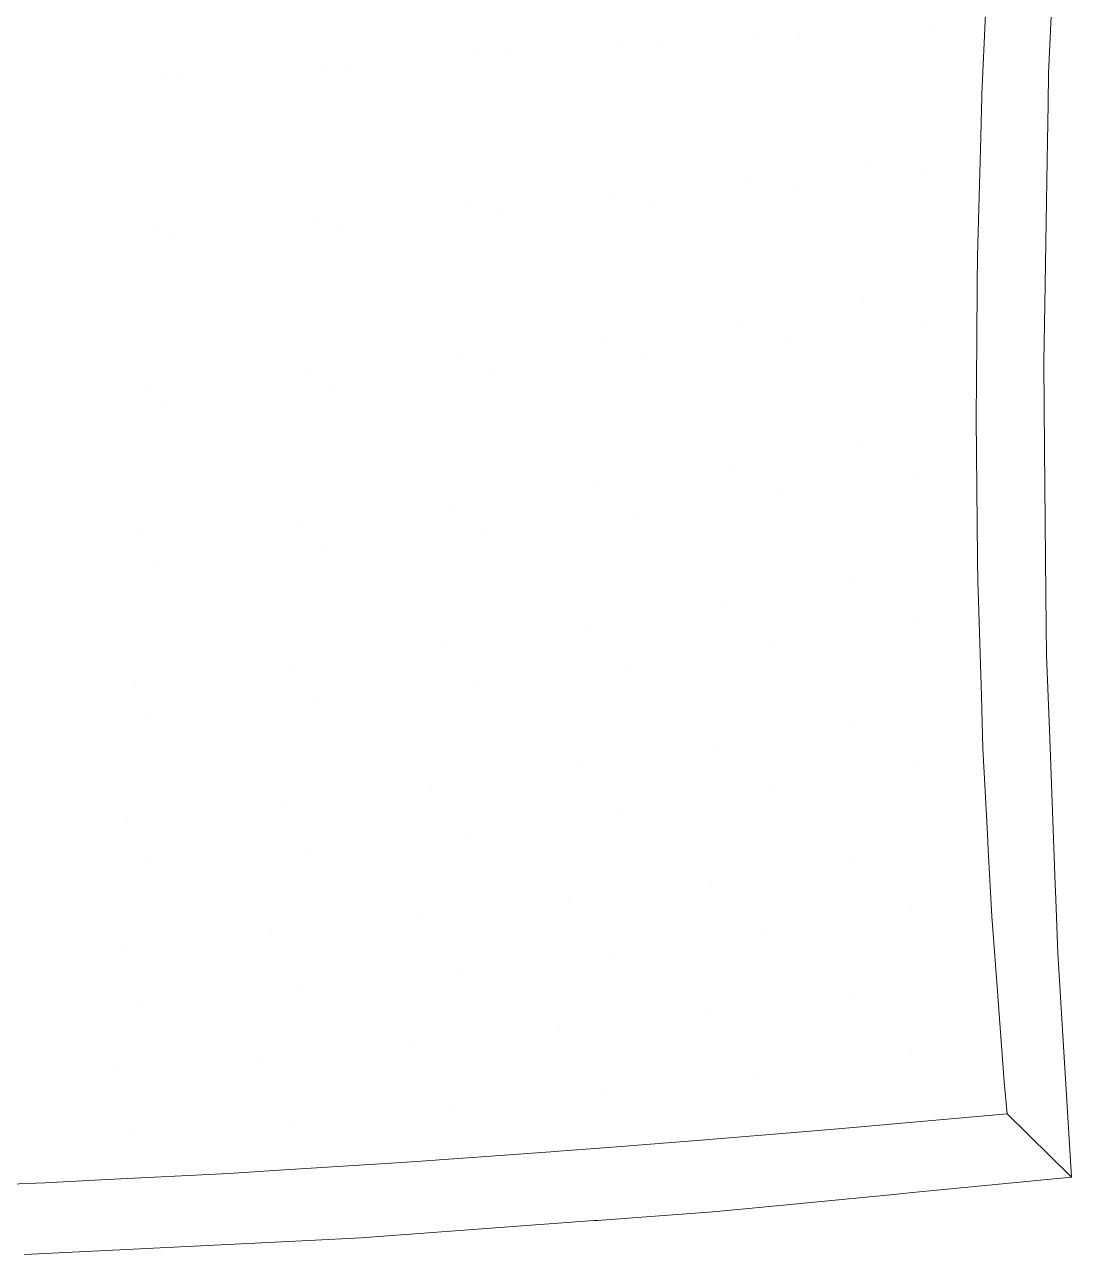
# Model space of a CAD drawing. Header units: millimetres. Extents: x -0.2 to 22.8, y -0.3 to 21.2.
# Drawn here: x 12.59 to 22, y -0.19 to 10.86 of the extents above; entities that cross this region are included whole.
import ezdxf

# ---------------------------------------------------------------- set-up
doc = ezdxf.new("R2010")
doc.units = ezdxf.units.MM
doc.header["$LTSCALE"] = 50
doc.layers.add('None', color=7, linetype='Continuous', lineweight=5)

msp = doc.modelspace()

# ---------------------------------------------------------------- linework, layer by layer
at = {"layer": 'None', "color": 7, "linetype": 'Continuous', "lineweight": 5, "transparency": 33554687}
for points, invisible_edges in [([(20.737, 10.855, 3.897), (20.791, 12.195, 3.842), (19.61, 12.148, 4.312)], 11), ([(20.791, 12.195, 3.842), (20.737, 10.855, 3.897), (21.818, 10.936, 3.342)], 11), ([(18.28, 10.681, 4.784), (18.332, 12.094, 4.724), (16.966, 12.031, 5.067)], 11), ([(17.992, 12.012, 3.523), (19.191, 12.072, 3.137), (19.132, 10.78, 3.195)], 11), ([(18.332, 12.094, 4.724), (18.28, 10.681, 4.784), (19.558, 10.77, 4.37)], 11), ([(19.558, 10.77, 4.37), (19.61, 12.148, 4.312), (18.332, 12.094, 4.724)], 11), ([(20.231, 10.871, 2.754), (19.132, 10.78, 3.195), (19.191, 12.072, 3.137)], 11), ([(19.61, 12.148, 4.312), (19.558, 10.77, 4.37), (20.737, 10.855, 3.897)], 11), ([(15.472, 10.499, 5.398), (15.525, 11.961, 5.333), (14.024, 11.885, 5.516)], 11), ([(16.705, 11.945, 3.848), (16.646, 10.59, 3.908), (15.282, 10.494, 4.162), (15.341, 11.872, 4.1)], 15), ([(15.525, 11.961, 5.333), (15.472, 10.499, 5.398), (16.914, 10.591, 5.129)], 11), ([(16.914, 10.591, 5.129), (16.966, 12.031, 5.067), (15.525, 11.961, 5.333)], 11), ([(17.934, 10.686, 3.583), (16.646, 10.59, 3.908), (16.705, 11.945, 3.848)], 11), ([(16.705, 11.945, 3.848), (17.992, 12.012, 3.523), (17.934, 10.686, 3.583)], 11), ([(16.966, 12.031, 5.067), (16.914, 10.591, 5.129), (18.28, 10.681, 4.784)], 11), ([(19.132, 10.78, 3.195), (17.934, 10.686, 3.583), (17.992, 12.012, 3.523)], 11), ([(12.481, 11.802, 5.611), (12.424, 10.319, 5.677), (13.969, 10.408, 5.582), (14.024, 11.885, 5.516)], 15), ([(15.341, 11.872, 4.1), (15.282, 10.494, 4.162), (13.855, 10.399, 4.337), (13.916, 11.792, 4.275)], 15), ([(14.024, 11.885, 5.516), (13.969, 10.408, 5.582), (15.472, 10.499, 5.398)], 11), ([(12.448, 11.707, 4.365), (13.916, 11.792, 4.275), (13.855, 10.399, 4.337)], 11), ([(13.855, 10.399, 4.337), (12.386, 10.305, 4.427), (12.448, 11.707, 4.365)], 11), ([(20.231, 10.871, 2.754), (21.228, 10.959, 2.254), (21.196, 10.242, 2.258)], 9), ([(21.795, 10.428, 3.367), (21.196, 10.242, 2.258), (21.228, 10.959, 2.254)], 9), ([(21.228, 10.959, 2.254), (21.818, 10.936, 3.342), (21.795, 10.428, 3.367)], 9), ([(19.132, 10.78, 3.195), (20.231, 10.871, 2.754), (20.176, 9.613, 2.715)], 11), ([(20.691, 9.513, 3.849), (20.737, 10.855, 3.897), (19.558, 10.77, 4.37)], 11), ([(20.176, 9.613, 2.715), (20.231, 10.871, 2.754), (21.196, 10.242, 2.258)], 11), ([(20.737, 10.855, 3.897), (20.691, 9.513, 3.849), (21.791, 10.149, 3.335)], 11), ([(21.795, 10.428, 3.367), (21.818, 10.936, 3.342), (20.737, 10.855, 3.897)], 10), ([(21.791, 10.149, 3.335), (21.795, 10.428, 3.367), (20.737, 10.855, 3.897)], 10), ([(17.934, 10.686, 3.583), (19.132, 10.78, 3.195), (19.071, 9.484, 3.158)], 11), ([(19.505, 9.388, 4.327), (19.558, 10.77, 4.37), (18.28, 10.681, 4.784)], 11), ([(20.176, 9.613, 2.715), (19.071, 9.484, 3.158), (19.132, 10.78, 3.195)], 11), ([(19.558, 10.77, 4.37), (19.505, 9.388, 4.327), (20.691, 9.513, 3.849)], 11), ([(16.646, 10.59, 3.908), (17.934, 10.686, 3.583), (17.868, 9.355, 3.549)], 11), ([(18.223, 9.265, 4.744), (18.28, 10.681, 4.784), (16.914, 10.591, 5.129)], 11), ([(19.071, 9.484, 3.158), (17.868, 9.355, 3.549), (17.934, 10.686, 3.583)], 11), ([(18.28, 10.681, 4.784), (18.223, 9.265, 4.744), (19.505, 9.388, 4.327)], 11), ([(15.282, 10.494, 4.162), (16.646, 10.59, 3.908), (16.579, 9.23, 3.876)], 11), ([(16.854, 9.146, 5.093), (16.914, 10.591, 5.129), (15.472, 10.499, 5.398)], 11), ([(17.868, 9.355, 3.549), (16.579, 9.23, 3.876), (16.646, 10.59, 3.908)], 11), ([(16.914, 10.591, 5.129), (16.854, 9.146, 5.093), (18.223, 9.265, 4.744)], 11), ([(12.386, 10.305, 4.427), (13.855, 10.399, 4.337), (13.791, 9.001, 4.307)], 11), ([(13.912, 8.928, 5.55), (13.969, 10.408, 5.582), (12.424, 10.319, 5.677)], 11), ([(15.215, 9.112, 4.132), (13.791, 9.001, 4.307), (13.855, 10.399, 4.337)], 11), ([(13.855, 10.399, 4.337), (15.282, 10.494, 4.162), (15.215, 9.112, 4.132)], 11), ([(13.969, 10.408, 5.582), (13.912, 8.928, 5.55), (15.412, 9.033, 5.363)], 11), ([(15.412, 9.033, 5.363), (15.472, 10.499, 5.398), (13.969, 10.408, 5.582)], 11), ([(16.579, 9.23, 3.876), (15.215, 9.112, 4.132), (15.282, 10.494, 4.162)], 11), ([(15.472, 10.499, 5.398), (15.412, 9.033, 5.363), (16.854, 9.146, 5.093)], 11), ([(21.795, 10.428, 3.367), (21.791, 10.149, 3.335), (21.196, 10.242, 2.258)], 10), ([(13.791, 9.001, 4.307), (12.327, 8.901, 4.398), (12.386, 10.305, 4.427)], 11), ([(12.424, 10.319, 5.677), (12.371, 8.832, 5.646), (13.912, 8.928, 5.55)], 11), ([(21.196, 10.242, 2.258), (21.195, 10.213, 2.255), (20.176, 9.613, 2.715)], 10), ([(21.195, 10.213, 2.255), (21.182, 9.743, 2.212), (20.176, 9.613, 2.715)], 10), ([(21.782, 9.645, 3.278), (21.182, 9.743, 2.212), (21.195, 10.213, 2.255)], 9), ([(21.791, 10.149, 3.335), (21.195, 10.213, 2.255), (21.196, 10.242, 2.258)], 9), ([(21.195, 10.213, 2.255), (21.791, 10.149, 3.335), (21.782, 9.645, 3.278)], 9), ([(20.691, 9.513, 3.849), (21.782, 9.645, 3.278), (21.791, 10.149, 3.335)], 9), ([(20.176, 9.613, 2.715), (21.182, 9.743, 2.212), (21.156, 8.785, 2.123)], 9), ([(21.156, 8.785, 2.123), (21.182, 9.743, 2.212), (21.782, 9.645, 3.278)], 10), ([(21.76, 8.344, 3.131), (21.782, 9.645, 3.278), (20.691, 9.513, 3.849)], 10), ([(21.782, 9.645, 3.278), (21.76, 8.344, 3.131), (21.156, 8.785, 2.123)], 10), ([(19.071, 9.484, 3.158), (20.176, 9.613, 2.715), (20.128, 8.354, 2.579)], 11), ([(20.651, 8.172, 3.699), (20.691, 9.513, 3.849), (19.505, 9.388, 4.327)], 11), ([(21.156, 8.785, 2.123), (20.128, 8.354, 2.579), (20.176, 9.613, 2.715)], 11), ([(20.691, 9.513, 3.849), (20.651, 8.172, 3.699), (21.76, 8.344, 3.131)], 11), ([(17.868, 9.355, 3.549), (19.071, 9.484, 3.158), (19.008, 8.19, 3.028)], 11), ([(20.128, 8.354, 2.579), (19.008, 8.19, 3.028), (19.071, 9.484, 3.158)], 11), ([(16.579, 9.23, 3.876), (17.868, 9.355, 3.549), (17.796, 8.03, 3.423)], 11), ([(19.008, 8.19, 3.028), (17.796, 8.03, 3.423), (17.868, 9.355, 3.549)], 11), ([(19.452, 8.01, 4.183), (19.505, 9.388, 4.327), (18.223, 9.265, 4.744)], 11), ([(19.505, 9.388, 4.327), (19.452, 8.01, 4.183), (20.651, 8.172, 3.699)], 11), ([(15.215, 9.112, 4.132), (16.579, 9.23, 3.876), (16.504, 7.88, 3.753)], 11), ([(17.796, 8.03, 3.423), (16.504, 7.88, 3.753), (16.579, 9.23, 3.876)], 11), ([(18.161, 7.855, 4.605), (18.223, 9.265, 4.744), (16.854, 9.146, 5.093)], 11), ([(18.223, 9.265, 4.744), (18.161, 7.855, 4.605), (19.452, 8.01, 4.183)], 11), ([(13.791, 9.001, 4.307), (15.215, 9.112, 4.132), (15.141, 7.741, 4.01)], 11), ([(16.504, 7.88, 3.753), (15.141, 7.741, 4.01), (15.215, 9.112, 4.132)], 11), ([(16.789, 7.711, 4.958), (16.854, 9.146, 5.093), (15.412, 9.033, 5.363)], 11), ([(16.854, 9.146, 5.093), (16.789, 7.711, 4.958), (18.161, 7.855, 4.605)], 11), ([(12.327, 8.901, 4.398), (13.791, 9.001, 4.307), (13.725, 7.618, 4.187)], 11), ([(15.141, 7.741, 4.01), (13.725, 7.618, 4.187), (13.791, 9.001, 4.307)], 11), ([(15.348, 7.579, 5.232), (15.412, 9.033, 5.363), (13.912, 8.928, 5.55)], 11), ([(15.412, 9.033, 5.363), (15.348, 7.579, 5.232), (16.789, 7.711, 4.958)], 11), ([(13.725, 7.618, 4.187), (12.27, 7.512, 4.279), (12.327, 8.901, 4.398)], 11), ([(13.853, 7.462, 5.42), (13.912, 8.928, 5.55), (12.371, 8.832, 5.646)], 11), ([(13.912, 8.928, 5.55), (13.853, 7.462, 5.42), (15.348, 7.579, 5.232)], 11), ([(12.371, 8.832, 5.646), (12.321, 7.362, 5.519), (13.853, 7.462, 5.42)], 11), ([(21.156, 8.785, 2.123), (21.154, 8.522, 2.073), (20.128, 8.354, 2.579)], 10), ([(21.154, 8.522, 2.073), (21.156, 8.785, 2.123), (21.76, 8.344, 3.131)], 10), ([(20.128, 8.354, 2.579), (21.154, 8.522, 2.073), (21.15, 8.028, 1.979)], 9), ([(21.15, 8.028, 1.979), (21.154, 8.522, 2.073), (21.76, 8.344, 3.131)], 10), ([(19.008, 8.19, 3.028), (20.128, 8.354, 2.579), (20.088, 7.097, 2.347)], 11), ([(20.088, 7.097, 2.347), (20.128, 8.354, 2.579), (21.15, 8.028, 1.979)], 11), ([(21.751, 7.831, 3.073), (21.76, 8.344, 3.131), (20.651, 8.172, 3.699)], 10), ([(21.76, 8.344, 3.131), (21.751, 7.831, 3.073), (21.15, 8.028, 1.979)], 10), ([(17.796, 8.03, 3.423), (19.008, 8.19, 3.028), (18.944, 6.905, 2.805)], 11), ([(20.088, 7.097, 2.347), (18.944, 6.905, 2.805), (19.008, 8.19, 3.028)], 11), ([(20.619, 6.836, 3.447), (20.651, 8.172, 3.699), (19.452, 8.01, 4.183)], 11), ([(21.751, 7.819, 3.071), (20.651, 8.172, 3.699), (20.619, 6.836, 3.447)], 11), ([(20.651, 8.172, 3.699), (21.751, 7.819, 3.071), (21.751, 7.831, 3.073)], 9), ([(16.504, 7.88, 3.753), (17.796, 8.03, 3.423), (17.719, 6.722, 3.206)], 11), ([(18.944, 6.905, 2.805), (17.719, 6.722, 3.206), (17.796, 8.03, 3.423)], 11), ([(19.398, 6.643, 3.94), (19.452, 8.01, 4.183), (18.161, 7.855, 4.605)], 11), ([(19.452, 8.01, 4.183), (19.398, 6.643, 3.94), (20.619, 6.836, 3.447)], 11), ([(21.15, 8.028, 1.979), (21.143, 7.321, 1.845), (20.088, 7.097, 2.347)], 10), ([(21.143, 7.321, 1.845), (21.15, 8.028, 1.979), (21.751, 7.819, 3.071)], 10), ([(21.15, 8.028, 1.979), (21.751, 7.831, 3.073), (21.751, 7.819, 3.071)], 9), ([(15.141, 7.741, 4.01), (16.504, 7.88, 3.753), (16.422, 6.552, 3.539)], 11), ([(17.719, 6.722, 3.206), (16.422, 6.552, 3.539), (16.504, 7.88, 3.753)], 11), ([(18.095, 6.464, 4.37), (18.161, 7.855, 4.605), (16.789, 7.711, 4.958)], 11), ([(18.161, 7.855, 4.605), (18.095, 6.464, 4.37), (19.398, 6.643, 3.94)], 11), ([(13.725, 7.618, 4.187), (15.141, 7.741, 4.01), (15.063, 6.399, 3.799)], 11), ([(16.422, 6.552, 3.539), (15.063, 6.399, 3.799), (15.141, 7.741, 4.01)], 11), ([(20.619, 6.836, 3.447), (21.758, 7.05, 2.859), (21.751, 7.819, 3.071)], 9), ([(21.751, 7.819, 3.071), (21.758, 7.05, 2.859), (21.143, 7.321, 1.845)], 10), ([(16.718, 6.3, 4.727), (16.789, 7.711, 4.958), (15.348, 7.579, 5.232)], 11), ([(16.789, 7.711, 4.958), (16.718, 6.3, 4.727), (18.095, 6.464, 4.37)], 11), ([(12.27, 7.512, 4.279), (13.725, 7.618, 4.187), (13.656, 6.266, 3.978)], 11), ([(15.063, 6.399, 3.799), (13.656, 6.266, 3.978), (13.725, 7.618, 4.187)], 11), ([(15.28, 6.154, 5.005), (15.348, 7.579, 5.232), (13.853, 7.462, 5.42)], 11), ([(15.348, 7.579, 5.232), (15.28, 6.154, 5.005), (16.718, 6.3, 4.727)], 11), ([(13.656, 6.266, 3.978), (12.217, 6.157, 4.073), (12.27, 7.512, 4.279)], 11), ([(13.794, 6.029, 5.198), (13.853, 7.462, 5.42), (12.321, 7.362, 5.519)], 11), ([(13.853, 7.462, 5.42), (13.794, 6.029, 5.198), (15.28, 6.154, 5.005)], 11), ([(12.321, 7.362, 5.519), (12.276, 5.927, 5.3), (13.794, 6.029, 5.198)], 11), ([(20.088, 7.097, 2.347), (21.143, 7.321, 1.845), (21.157, 6.062, 1.482)], 9), ([(21.157, 6.062, 1.482), (21.143, 7.321, 1.845), (21.758, 7.05, 2.859)], 10), ([(18.944, 6.905, 2.805), (20.088, 7.097, 2.347), (20.056, 5.843, 2.018)], 11), ([(21.157, 6.062, 1.482), (20.056, 5.843, 2.018), (20.088, 7.097, 2.347)], 11), ([(21.771, 5.743, 2.499), (21.758, 7.05, 2.859), (20.619, 6.836, 3.447)], 10), ([(21.758, 7.05, 2.859), (21.771, 5.743, 2.499), (21.157, 6.062, 1.482)], 10), ([(17.719, 6.722, 3.206), (18.944, 6.905, 2.805), (18.882, 5.635, 2.491)], 11), ([(20.056, 5.843, 2.018), (18.882, 5.635, 2.491), (18.944, 6.905, 2.805)], 11), ([(20.594, 5.508, 3.095), (20.619, 6.836, 3.447), (19.398, 6.643, 3.94)], 11), ([(20.619, 6.836, 3.447), (20.594, 5.508, 3.095), (21.771, 5.743, 2.499)], 11), ([(16.422, 6.552, 3.539), (17.719, 6.722, 3.206), (17.639, 5.438, 2.901)], 11), ([(18.882, 5.635, 2.491), (17.639, 5.438, 2.901), (17.719, 6.722, 3.206)], 11), ([(19.345, 5.296, 3.601), (19.398, 6.643, 3.94), (18.095, 6.464, 4.37)], 11), ([(19.398, 6.643, 3.94), (19.345, 5.296, 3.601), (20.594, 5.508, 3.095)], 11), ([(15.063, 6.399, 3.799), (16.422, 6.552, 3.539), (16.335, 5.258, 3.24)], 11), ([(17.639, 5.438, 2.901), (16.335, 5.258, 3.24), (16.422, 6.552, 3.539)], 11), ([(18.025, 5.101, 4.041), (18.095, 6.464, 4.37), (16.718, 6.3, 4.727)], 11), ([(18.095, 6.464, 4.37), (18.025, 5.101, 4.041), (19.345, 5.296, 3.601)], 11), ([(13.656, 6.266, 3.978), (15.063, 6.399, 3.799), (14.981, 5.098, 3.504)], 11), ([(16.335, 5.258, 3.24), (14.981, 5.098, 3.504), (15.063, 6.399, 3.799)], 11), ([(12.217, 6.157, 4.073), (13.656, 6.266, 3.978), (13.588, 4.963, 3.687)], 11), ([(14.981, 5.098, 3.504), (13.588, 4.963, 3.687), (13.656, 6.266, 3.978)], 11), ([(16.643, 4.925, 4.405), (16.718, 6.3, 4.727), (15.28, 6.154, 5.005)], 11), ([(16.718, 6.3, 4.727), (16.643, 4.925, 4.405), (18.025, 5.101, 4.041)], 11), ([(13.588, 4.963, 3.687), (12.169, 4.855, 3.786), (12.217, 6.157, 4.073)], 11), ([(15.209, 4.773, 4.689), (15.28, 6.154, 5.005), (13.794, 6.029, 5.198)], 11), ([(15.28, 6.154, 5.005), (15.209, 4.773, 4.689), (16.643, 4.925, 4.405)], 11), ([(13.736, 4.645, 4.887), (13.794, 6.029, 5.198), (12.276, 5.927, 5.3)], 11), ([(13.794, 6.029, 5.198), (13.736, 4.645, 4.887), (15.209, 4.773, 4.689)], 11), ([(20.056, 5.843, 2.018), (21.157, 6.062, 1.482), (21.159, 5.846, 1.42)], 9), ([(21.159, 5.846, 1.42), (21.157, 6.062, 1.482), (21.771, 5.743, 2.499)], 10), ([(12.276, 5.927, 5.3), (12.236, 4.543, 4.994), (13.736, 4.645, 4.887)], 11), ([(18.882, 5.635, 2.491), (20.056, 5.843, 2.018), (20.035, 4.598, 1.594)], 11), ([(20.035, 4.598, 1.594), (20.056, 5.843, 2.018), (21.161, 5.774, 1.392)], 11), ([(21.161, 5.774, 1.392), (21.191, 4.826, 1.025), (20.035, 4.598, 1.594)], 10), ([(20.056, 5.843, 2.018), (21.159, 5.846, 1.42), (21.161, 5.774, 1.392)], 9), ([(21.771, 5.743, 2.499), (21.774, 5.456, 2.42), (21.159, 5.846, 1.42)], 10), ([(21.774, 5.456, 2.42), (21.161, 5.774, 1.392), (21.159, 5.846, 1.42)], 9), ([(21.191, 4.826, 1.025), (21.161, 5.774, 1.392), (21.777, 5.193, 2.347)], 10), ([(21.161, 5.774, 1.392), (21.774, 5.456, 2.42), (21.777, 5.193, 2.347)], 9), ([(21.774, 5.456, 2.42), (21.771, 5.743, 2.499), (20.594, 5.508, 3.095)], 10), ([(17.639, 5.438, 2.901), (18.882, 5.635, 2.491), (18.823, 4.386, 2.087)], 11), ([(20.035, 4.598, 1.594), (18.823, 4.386, 2.087), (18.882, 5.635, 2.491)], 11), ([(16.335, 5.258, 3.24), (17.639, 5.438, 2.901), (17.558, 4.189, 2.512)], 11), ([(18.823, 4.386, 2.087), (17.558, 4.189, 2.512), (17.639, 5.438, 2.901)], 11), ([(20.577, 4.192, 2.645), (20.594, 5.508, 3.095), (19.345, 5.296, 3.601)], 11), ([(21.777, 5.193, 2.347), (20.594, 5.508, 3.095), (20.577, 4.192, 2.645)], 11), ([(20.594, 5.508, 3.095), (21.777, 5.193, 2.347), (21.774, 5.456, 2.42)], 9), ([(14.981, 5.098, 3.504), (16.335, 5.258, 3.24), (16.246, 4.01, 2.862)], 11), ([(17.558, 4.189, 2.512), (16.246, 4.01, 2.862), (16.335, 5.258, 3.24)], 11), ([(19.293, 3.973, 3.17), (19.345, 5.296, 3.601), (18.025, 5.101, 4.041)], 11), ([(19.345, 5.296, 3.601), (19.293, 3.973, 3.17), (20.577, 4.192, 2.645)], 11), ([(13.588, 4.963, 3.687), (14.981, 5.098, 3.504), (14.897, 3.853, 3.133)], 11), ([(16.246, 4.01, 2.862), (14.897, 3.853, 3.133), (14.981, 5.098, 3.504)], 11), ([(17.952, 3.775, 3.623), (18.025, 5.101, 4.041), (16.643, 4.925, 4.405)], 11), ([(18.025, 5.101, 4.041), (17.952, 3.775, 3.623), (19.293, 3.973, 3.17)], 11), ([(20.577, 4.192, 2.645), (21.805, 4.445, 2.019), (21.777, 5.193, 2.347)], 9), ([(21.777, 5.193, 2.347), (21.805, 4.445, 2.019), (21.191, 4.826, 1.025)], 10), ([(12.169, 4.855, 3.786), (13.588, 4.963, 3.687), (13.52, 3.722, 3.322)], 11), ([(14.897, 3.853, 3.133), (13.52, 3.722, 3.322), (13.588, 4.963, 3.687)], 11), ([(16.564, 3.599, 3.999), (16.643, 4.925, 4.405), (15.209, 4.773, 4.689)], 11), ([(16.643, 4.925, 4.405), (16.564, 3.599, 3.999), (17.952, 3.775, 3.623)], 11), ([(13.52, 3.722, 3.322), (12.125, 3.619, 3.425), (12.169, 4.855, 3.786)], 11), ([(15.136, 3.448, 4.291), (15.209, 4.773, 4.689), (13.736, 4.645, 4.887)], 11), ([(15.209, 4.773, 4.689), (15.136, 3.448, 4.291), (16.564, 3.599, 3.999)], 11), ([(20.035, 4.598, 1.594), (21.191, 4.826, 1.025), (21.205, 4.356, 0.843)], 9), ([(21.805, 4.445, 2.019), (21.205, 4.356, 0.843), (21.191, 4.826, 1.025)], 9), ([(13.678, 3.323, 4.496), (13.736, 4.645, 4.887), (12.236, 4.543, 4.994)], 11), ([(13.736, 4.645, 4.887), (13.678, 3.323, 4.496), (15.136, 3.448, 4.291)], 11), ([(12.236, 4.543, 4.994), (12.201, 3.227, 4.61), (13.678, 3.323, 4.496)], 11), ([(18.823, 4.386, 2.087), (20.035, 4.598, 1.594), (20.026, 3.365, 1.076)], 11), ([(20.026, 3.365, 1.076), (20.035, 4.598, 1.594), (21.205, 4.356, 0.843)], 11), ([(20.566, 2.892, 2.099), (21.854, 3.135, 1.444), (21.805, 4.445, 2.019)], 9), ([(21.805, 4.445, 2.019), (20.577, 4.192, 2.645), (20.566, 2.892, 2.099)], 11), ([(21.205, 4.356, 0.843), (21.805, 4.445, 2.019), (21.854, 3.135, 1.444)], 9), ([(17.558, 4.189, 2.512), (18.823, 4.386, 2.087), (18.769, 3.166, 1.598)], 11), ([(20.026, 3.365, 1.076), (18.769, 3.166, 1.598), (18.823, 4.386, 2.087)], 11), ([(21.205, 4.356, 0.843), (21.246, 3.583, 0.467), (20.026, 3.365, 1.076)], 10), ([(21.854, 3.135, 1.444), (21.246, 3.583, 0.467), (21.205, 4.356, 0.843)], 9), ([(16.246, 4.01, 2.862), (17.558, 4.189, 2.512), (17.477, 2.982, 2.044)], 11), ([(18.769, 3.166, 1.598), (17.477, 2.982, 2.044), (17.558, 4.189, 2.512)], 11), ([(20.566, 2.892, 2.099), (20.577, 4.192, 2.645), (19.293, 3.973, 3.17)], 11), ([(14.897, 3.853, 3.133), (16.246, 4.01, 2.862), (16.156, 2.817, 2.41)], 11), ([(17.477, 2.982, 2.044), (16.156, 2.817, 2.41), (16.246, 4.01, 2.862)], 11), ([(19.241, 2.682, 2.65), (19.293, 3.973, 3.17), (17.952, 3.775, 3.623)], 11), ([(19.293, 3.973, 3.17), (19.241, 2.682, 2.65), (20.566, 2.892, 2.099)], 11), ([(13.52, 3.722, 3.322), (14.897, 3.853, 3.133), (14.813, 2.674, 2.692)], 11), ([(16.156, 2.817, 2.41), (14.813, 2.674, 2.692), (14.897, 3.853, 3.133)], 11), ([(17.877, 2.495, 3.123), (17.952, 3.775, 3.623), (16.564, 3.599, 3.999)], 11), ([(17.952, 3.775, 3.623), (17.877, 2.495, 3.123), (19.241, 2.682, 2.65)], 11), ([(12.125, 3.619, 3.425), (13.52, 3.722, 3.322), (13.455, 2.555, 2.89)], 11), ([(14.813, 2.674, 2.692), (13.455, 2.555, 2.89), (13.52, 3.722, 3.322)], 11), ([(13.455, 2.555, 2.89), (12.088, 2.462, 3.001), (12.125, 3.619, 3.425)], 11), ([(16.482, 2.33, 3.514), (16.564, 3.599, 3.999), (15.136, 3.448, 4.291)], 11), ([(16.564, 3.599, 3.999), (16.482, 2.33, 3.514), (17.877, 2.495, 3.123)], 11), ([(20.026, 3.365, 1.076), (21.246, 3.583, 0.467), (21.253, 3.442, 0.398)], 9), ([(21.253, 3.442, 0.398), (21.246, 3.583, 0.467), (21.854, 3.135, 1.444)], 10), ([(15.061, 2.19, 3.818), (15.136, 3.448, 4.291), (13.678, 3.323, 4.496)], 11), ([(15.136, 3.448, 4.291), (15.061, 2.19, 3.818), (16.482, 2.33, 3.514)], 11), ([(20.026, 3.365, 1.076), (21.253, 3.442, 0.398), (21.285, 2.845, 0.107)], 9), ([(21.253, 3.442, 0.398), (21.859, 2.999, 1.385), (21.877, 2.515, 1.172)], 9), ([(21.854, 3.135, 1.444), (21.859, 2.999, 1.385), (21.253, 3.442, 0.398)], 10), ([(21.877, 2.515, 1.172), (21.285, 2.845, 0.107), (21.253, 3.442, 0.398)], 9), ([(13.621, 2.077, 4.033), (13.678, 3.323, 4.496), (12.201, 3.227, 4.61)], 11), ([(13.678, 3.323, 4.496), (13.621, 2.077, 4.033), (15.061, 2.19, 3.818)], 11), ([(18.721, 1.98, 1.028), (18.769, 3.166, 1.598), (20.026, 3.365, 1.076)], 11), ([(20.026, 3.365, 1.076), (20.029, 2.146, 0.465), (18.721, 1.98, 1.028)], 11), ([(21.285, 2.845, 0.107), (20.029, 2.146, 0.465), (20.026, 3.365, 1.076)], 11), ([(12.201, 3.227, 4.61), (12.172, 1.99, 4.155), (13.621, 2.077, 4.033)], 11), ([(17.477, 2.982, 2.044), (18.769, 3.166, 1.598), (18.721, 1.98, 1.028)], 11), ([(21.859, 2.999, 1.385), (21.854, 3.135, 1.444), (20.566, 2.892, 2.099)], 10), ([(21.877, 2.515, 1.172), (21.859, 2.999, 1.385), (20.566, 2.892, 2.099)], 10), ([(16.156, 2.817, 2.41), (17.477, 2.982, 2.044), (17.399, 1.827, 1.504)], 11), ([(18.721, 1.98, 1.028), (17.399, 1.827, 1.504), (17.477, 2.982, 2.044)], 11), ([(19.19, 1.429, 2.047), (20.563, 1.611, 1.461), (20.566, 2.892, 2.099)], 11), ([(20.566, 2.892, 2.099), (19.241, 2.682, 2.65), (19.19, 1.429, 2.047)], 11), ([(20.566, 2.892, 2.099), (20.563, 1.611, 1.461), (21.877, 2.515, 1.172)], 11), ([(14.813, 2.674, 2.692), (16.156, 2.817, 2.41), (16.069, 1.689, 1.892)], 11), ([(17.399, 1.827, 1.504), (16.069, 1.689, 1.892), (16.156, 2.817, 2.41)], 11), ([(21.285, 2.845, 0.107), (21.323, 2.332, -0.193), (20.029, 2.146, 0.465)], 10), ([(21.919, 1.824, 0.77), (21.323, 2.332, -0.193), (21.285, 2.845, 0.107)], 9), ([(21.285, 2.845, 0.107), (21.877, 2.515, 1.172), (21.919, 1.824, 0.77)], 9), ([(13.455, 2.555, 2.89), (14.813, 2.674, 2.692), (14.732, 1.57, 2.191)], 11), ([(16.069, 1.689, 1.892), (14.732, 1.57, 2.191), (14.813, 2.674, 2.692)], 11), ([(19.19, 1.429, 2.047), (19.241, 2.682, 2.65), (17.877, 2.495, 3.123)], 11), ([(12.088, 2.462, 3.001), (13.455, 2.555, 2.89), (13.394, 1.47, 2.401)], 11), ([(14.732, 1.57, 2.191), (13.394, 1.47, 2.401), (13.455, 2.555, 2.89)], 11), ([(13.394, 1.47, 2.401), (12.056, 1.393, 2.522), (12.088, 2.462, 3.001)], 11), ([(17.801, 1.268, 2.548), (17.877, 2.495, 3.123), (16.482, 2.33, 3.514)], 11), ([(17.877, 2.495, 3.123), (17.801, 1.268, 2.548), (19.19, 1.429, 2.047)], 11), ([(20.563, 1.611, 1.461), (21.919, 1.824, 0.77), (21.877, 2.515, 1.172)], 9), ([(16.398, 1.128, 2.959), (16.482, 2.33, 3.514), (15.061, 2.19, 3.818)], 11), ([(16.482, 2.33, 3.514), (16.398, 1.128, 2.959), (17.801, 1.268, 2.548)], 11), ([(20.039, 0.948, -0.247), (20.029, 2.146, 0.465), (21.323, 2.332, -0.193)], 11), ([(21.323, 2.332, -0.193), (21.396, 1.358, -0.764), (20.039, 0.948, -0.247)], 10), ([(21.396, 1.358, -0.764), (21.323, 2.332, -0.193), (21.919, 1.824, 0.77)], 10), ([(14.985, 1.01, 3.28), (15.061, 2.19, 3.818), (13.621, 2.077, 4.033)], 11), ([(15.061, 2.19, 3.818), (14.985, 1.01, 3.28), (16.398, 1.128, 2.959)], 11), ([(18.721, 1.98, 1.028), (20.029, 2.146, 0.465), (19.617, 0.911, -0.032)], 11), ([(19.905, 0.936, -0.179), (19.617, 0.911, -0.032), (20.029, 2.146, 0.465)], 10), ([(20.029, 2.146, 0.465), (20.039, 0.948, -0.247), (19.905, 0.936, -0.179)], 9), ([(13.567, 0.915, 3.507), (13.621, 2.077, 4.033), (12.172, 1.99, 4.155)], 11), ([(13.621, 2.077, 4.033), (13.567, 0.915, 3.507), (14.985, 1.01, 3.28)], 11), ([(12.172, 1.99, 4.155), (12.148, 0.842, 3.64), (13.567, 0.915, 3.507)], 11), ([(17.84, 0.766, 0.712), (17.399, 1.827, 1.504), (18.721, 1.98, 1.028)], 11), ([(18.721, 1.98, 1.028), (18.673, 0.834, 0.364), (17.84, 0.766, 0.712)], 9), ([(19.617, 0.911, -0.032), (18.673, 0.834, 0.364), (18.721, 1.98, 1.028)], 10), ([(16.113, 0.641, 1.28), (16.069, 1.689, 1.892), (17.399, 1.827, 1.504)], 11), ([(17.399, 1.827, 1.504), (17.322, 0.729, 0.883), (16.113, 0.641, 1.28)], 9), ([(17.353, 0.731, 0.872), (17.322, 0.729, 0.883), (17.399, 1.827, 1.504)], 10), ([(17.399, 1.827, 1.504), (17.84, 0.766, 0.712), (17.353, 0.731, 0.872)], 9), ([(20.543, 0.359, 0.684), (22, 0.5), (21.919, 1.824, 0.77)], 8), ([(21.919, 1.824, 0.77), (20.563, 1.611, 1.461), (20.543, 0.359, 0.684)], 11), ([(21.919, 1.824, 0.77), (22, 0.5), (21.396, 1.358, -0.764)], 10), ([(14.881, 0.563, 1.576), (14.732, 1.57, 2.191), (16.069, 1.689, 1.892)], 11), ([(16.069, 1.689, 1.892), (15.984, 0.632, 1.311), (14.881, 0.563, 1.576)], 9), ([(16.113, 0.641, 1.28), (15.984, 0.632, 1.311), (16.069, 1.689, 1.892)], 10), ([(13.394, 1.47, 2.401), (14.732, 1.57, 2.191), (14.427, 0.534, 1.684)], 11), ([(14.732, 1.57, 2.191), (14.653, 0.548, 1.63), (14.427, 0.534, 1.684)], 9), ([(14.881, 0.563, 1.576), (14.653, 0.548, 1.63), (14.732, 1.57, 2.191)], 10), ([(20.563, 1.611, 1.461), (19.19, 1.429, 2.047), (19.131, 0.222, 1.348)], 11), ([(19.131, 0.222, 1.348), (20.403, 0.345, 0.75), (20.563, 1.611, 1.461)], 10), ([(20.403, 0.345, 0.75), (20.543, 0.359, 0.684), (20.563, 1.611, 1.461)], 10), ([(12.056, 1.393, 2.522), (13.394, 1.47, 2.401), (12.773, 0.449, 1.935)], 11), ([(13.394, 1.47, 2.401), (13.335, 0.478, 1.85), (12.773, 0.449, 1.935)], 9), ([(14.427, 0.534, 1.684), (13.335, 0.478, 1.85), (13.394, 1.47, 2.401)], 10), ([(12.773, 0.449, 1.935), (12.465, 0.438, 1.955), (12.056, 1.393, 2.522)], 10), ([(18.778, 0.187, 1.514), (19.19, 1.429, 2.047), (17.801, 1.268, 2.548)], 11), ([(18.778, 0.187, 1.514), (19.131, 0.222, 1.348), (19.19, 1.429, 2.047)], 10), ([(21.396, 1.358, -0.764), (21.422, 1.07, -0.95), (20.039, 0.948, -0.247)], 8), ([(22, 0.5), (21.422, 1.07, -0.95), (21.396, 1.358, -0.764)], 8), ([(17.801, 1.268, 2.548), (16.398, 1.128, 2.959), (16.3, 0.006, 2.307)], 11), ([(16.3, 0.006, 2.307), (17.707, 0.109, 1.856), (17.801, 1.268, 2.548)], 10), ([(17.801, 1.268, 2.548), (17.707, 0.109, 1.856), (17.74, 0.111, 1.846)], 9), ([(17.801, 1.268, 2.548), (17.74, 0.111, 1.846), (18.778, 0.187, 1.514)], 9), ([(15.617, -0.044, 2.525), (16.398, 1.128, 2.959), (14.985, 1.01, 3.28)], 11), ([(15.617, -0.044, 2.525), (16.3, 0.006, 2.307), (16.398, 1.128, 2.959)], 10), ([(14.903, -0.08, 2.646), (14.985, 1.01, 3.28), (13.567, 0.915, 3.507)], 11), ([(14.985, 1.01, 3.28), (14.903, -0.08, 2.646), (15.146, -0.068, 2.605)], 9), ([(14.985, 1.01, 3.28), (15.146, -0.068, 2.605), (15.617, -0.044, 2.525)], 9), ([(20.543, 0.359, 0.684), (20.039, 0.948, -0.247), (21.422, 1.07, -0.95)], 9), ([(21.422, 1.07, -0.95), (22, 0.5), (20.543, 0.359, 0.684)], 8), ([(13.567, 0.915, 3.507), (12.148, 0.842, 3.64), (12.595, -0.194, 3.038)], 11), ([(12.595, -0.194, 3.038), (13.507, -0.149, 2.883), (13.567, 0.915, 3.507)], 10), ([(13.567, 0.915, 3.507), (13.507, -0.149, 2.883), (14.903, -0.08, 2.646)], 9), ([(19.131, 0.222, 1.348), (18.673, 0.834, 0.364), (19.617, 0.911, -0.032)], 9), ([(19.617, 0.911, -0.032), (20.403, 0.345, 0.75), (19.131, 0.222, 1.348)], 9), ([(19.617, 0.911, -0.032), (19.905, 0.936, -0.179), (20.403, 0.345, 0.75)], 10), ([(19.905, 0.936, -0.179), (20.039, 0.948, -0.247), (20.543, 0.359, 0.684)], 10), ([(20.543, 0.359, 0.684), (20.403, 0.345, 0.75), (19.905, 0.936, -0.179)], 10), ([(12.59, -0.194, 3.038), (12.595, -0.194, 3.038), (12.148, 0.842, 3.64)], 10), ([(17.84, 0.766, 0.712), (18.673, 0.834, 0.364), (18.778, 0.187, 1.514)], 10), ([(18.673, 0.834, 0.364), (19.131, 0.222, 1.348), (18.778, 0.187, 1.514)], 9), ([(16.113, 0.641, 1.28), (17.322, 0.729, 0.883), (17.707, 0.109, 1.856)], 10), ([(17.322, 0.729, 0.883), (17.353, 0.731, 0.872), (17.707, 0.109, 1.856)], 10), ([(17.74, 0.111, 1.846), (17.353, 0.731, 0.872), (17.84, 0.766, 0.712)], 9), ([(17.353, 0.731, 0.872), (17.74, 0.111, 1.846), (17.707, 0.109, 1.856)], 9), ([(18.778, 0.187, 1.514), (17.74, 0.111, 1.846), (17.84, 0.766, 0.712)], 10), ([(14.903, -0.08, 2.646), (14.653, 0.548, 1.63), (14.881, 0.563, 1.576)], 9), ([(15.617, -0.044, 2.525), (14.881, 0.563, 1.576), (15.984, 0.632, 1.311)], 9), ([(14.881, 0.563, 1.576), (15.146, -0.068, 2.605), (14.903, -0.08, 2.646)], 9), ([(15.617, -0.044, 2.525), (15.146, -0.068, 2.605), (14.881, 0.563, 1.576)], 10), ([(15.984, 0.632, 1.311), (16.3, 0.006, 2.307), (15.617, -0.044, 2.525)], 9), ([(15.984, 0.632, 1.311), (16.113, 0.641, 1.28), (16.3, 0.006, 2.307)], 10), ([(17.707, 0.109, 1.856), (16.3, 0.006, 2.307), (16.113, 0.641, 1.28)], 10), ([(12.595, -0.194, 3.038), (12.59, -0.194, 3.038), (12.465, 0.438, 1.955), (12.773, 0.449, 1.935)], 10), ([(13.507, -0.149, 2.883), (12.595, -0.194, 3.038), (12.773, 0.449, 1.935)], 10), ([(12.773, 0.449, 1.935), (13.335, 0.478, 1.85), (13.507, -0.149, 2.883)], 10), ([(13.507, -0.149, 2.883), (13.335, 0.478, 1.85), (14.427, 0.534, 1.684)], 9), ([(14.427, 0.534, 1.684), (14.903, -0.08, 2.646), (13.507, -0.149, 2.883)], 9), ([(14.903, -0.08, 2.646), (14.427, 0.534, 1.684), (14.653, 0.548, 1.63)], 9)]:
    msp.add_3dface(points, dxfattribs=dict(at, invisible_edges=invisible_edges))

doc.saveas('drawing.dxf')
